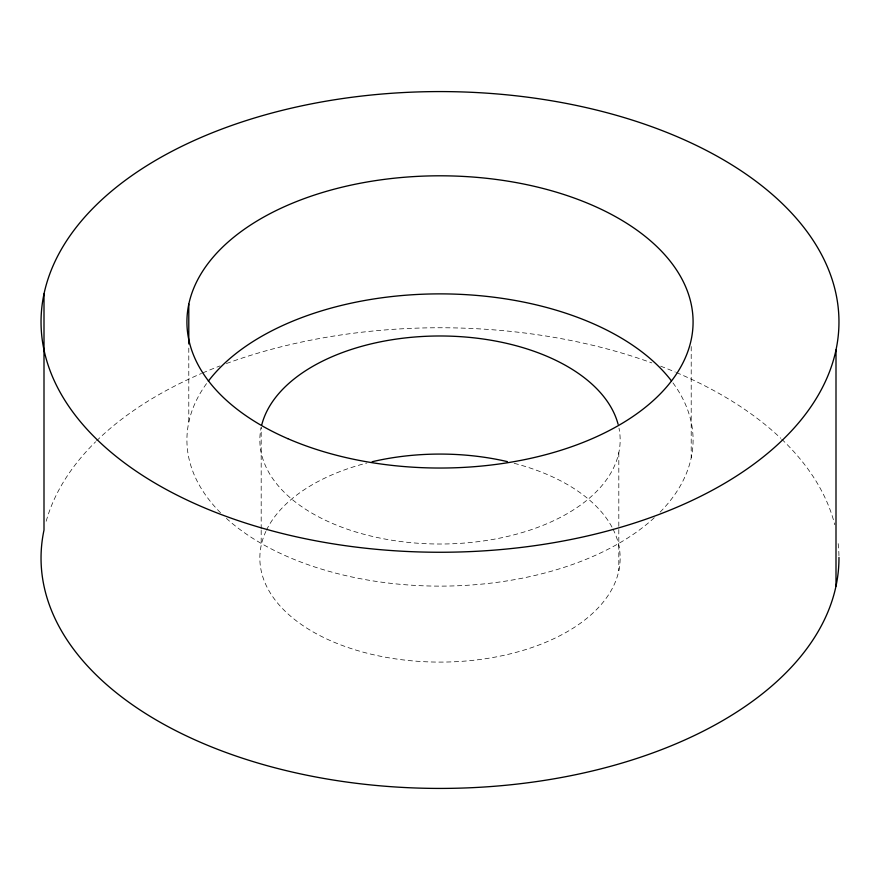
<?xml version="1.0" encoding="UTF-8"?>
<svg xmlns="http://www.w3.org/2000/svg" width="880" height="880" viewBox="0 0 880 880"><rect width="100%" height="100%" fill="white"/><g stroke="black" fill="none" stroke-linecap="round" stroke-linejoin="round"><path stroke-width="0.66" stroke-dasharray="4.4 3.3" d="M691.207 346.555L691.207 457.765M618.816 452.65L618.816 528.165M618.816 529.54L618.816 570.735M261.184 528.957L261.184 427.35A180.158 104.016 0 0 0 439.285 544.016A180.158 104.016 0 0 0 618.992 428.175M261.184 530.332L261.184 545.435M188.793 348.084L188.793 422.235M46.178 521.246A398.959 230.34 0 0 1 95.623 441.793M96.602 440.825A398.959 230.34 0 0 1 201.454 373.461M202.653 372.944A398.959 230.34 0 0 1 220.011 365.926M226.391 363.55A398.959 230.34 0 0 1 651.827 362.901M660.627 366.168A398.959 230.34 0 0 1 675.268 372.064M676.467 372.57A398.959 230.34 0 0 1 780.703 438.24M781.715 439.197A398.959 230.34 0 0 1 834.757 524.711M838.178 543.631A398.959 230.34 0 0 1 838.948 556.017M612.997 529.067A180.158 104.016 0 0 1 442.134 662.09A180.158 104.016 0 0 1 265.859 531.432M266.453 530.178A180.158 104.016 0 0 1 366.883 463.023M514.173 463.298A180.158 104.016 0 0 1 612.392 527.868M672.947 382.877A253.088 146.124 0 0 1 659.34 512.908M654.291 517.748A253.088 146.124 0 0 1 226.435 518.408M220.528 512.765A253.088 146.124 0 0 1 206.789 383.24"/><path stroke-width="1.32" d="M836 349.932A398.959 230.34 0 0 1 199.98 505.912A398.959 230.34 0 0 1 284.02 109.912A398.959 230.34 0 0 1 836 349.932L836 586.102M188.793 304.15L188.793 343.959M44 293.898L44 530.068A398.959 230.34 0 0 0 416.295 788.018A398.959 230.34 0 0 0 838.959 557.392M372.108 461.747A180.158 104.016 0 0 1 507.441 461.637M208.318 381.183A253.088 146.124 0 0 1 439.714 293.876A253.088 146.124 0 0 1 671.451 380.886M261.778 424.798A180.158 104.016 0 0 1 439.549 335.984A180.158 104.016 0 0 1 618.09 424.281M287.738 438.636A253.088 146.124 0 0 0 691.207 339.68A253.088 146.124 0 0 0 341.055 187.429A253.088 146.124 0 0 0 287.738 438.636"/></g></svg>
